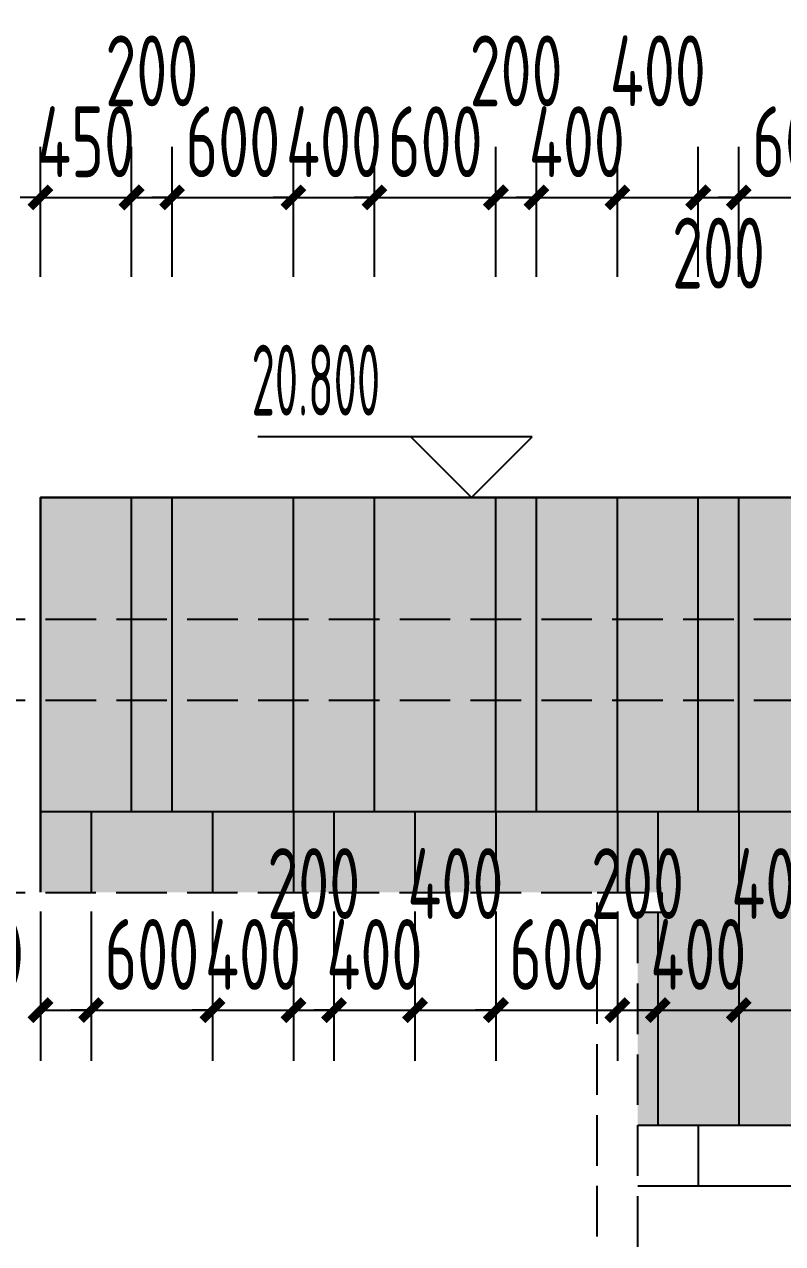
# Model space of a CAD drawing. Extents: x -863035 to 270371, y -8918 to 240488.
# Drawn here: x -39323 to -35577, y 148787 to 154809 of the extents above; entities that cross this region are included whole.
import ezdxf
from ezdxf.xclip import XClip

# ---------------------------------------------------------------- set-up
doc = ezdxf.new("R2010")
doc.units = 0
doc.header["$LTSCALE"] = 1000
doc.header["$MEASUREMENT"] = 0
doc.header["$XCLIPFRAME"] = 0
doc.linetypes.add('109-34 轴网$0$L1$0$$AUDIT_BAD_LTYPE1', pattern=[0])
doc.linetypes.add('DASH', pattern=[0.35, 0.25, -0.1])
for name, color, linetype in [('01-标注_尺寸', 124, 'Continuous'), ('01-标注_标高', 200, 'Continuous'), ('02-TEXT_标注', 130, 'Continuous'), ('05-填充_156', 156, 'Continuous'), ('A-C_窗', 140, 'Continuous'), ('E-墙面分格', 146, 'Continuous'), ('E-立面轮廓', 241, 'Continuous')]:
    doc.layers.add(name, color=color, linetype=linetype)
doc.layers.add('04-不打印_辅助线', color=165, linetype='Continuous', plot=False)
doc.styles.add('_TCH_DIM', font='ROS1', dxfattribs={"width": 0.75, "bigfont": 'JD'})
doc.styles.add('_TCH_DIM_T3', font='ROS1', dxfattribs={"width": 0.75, "bigfont": 'JD'})
doc.dimstyles.new('_TCH_ARCH&&100', dxfattribs={"dimtxt": 350, "dimasz": 100, "dimexe": 250, "dimexo": 300, "dimgap": 100, "dimtad": 1, "dimdec": 0, "dimzin": 0, "dimdsep": 46, "dimtxsty": '_TCH_DIM_T3', "dimblk": 'ARCHTICK', "dimcen": 0.09, "dimclrt": 7, "dimazin": 2, "dimtfac": 1, "dimtdec": 0, "dimtix": 1, "dimtmove": 2, "dimatfit": 3, "dimfxl": 0, "dimtolj": 1, "dimtzin": 0, "dimarcsym": 0})

# ---------------------------------------------------------------- blocks, each defined once
blk = doc.blocks.new('*U104')
at = {"layer": 'E-墙面分格'}
blk.add_line((0, 150), (0, -150), dxfattribs=at)
blk = doc.blocks.new('*U105')
at = {"layer": 'E-墙面分格', "color": 0, "linetype": 'ByBlock', "lineweight": -2, "transparency": 16777216}
for p in [(0, 0), (650, 0), (1300, 0), (1950, 0), (2600, 0)]:
    blk.add_blockref('*U104', p, dxfattribs=at)
blk = doc.blocks.new('RWFSFHFDG')
at = {"linetype": '109-34 轴网$0$L1$0$$AUDIT_BAD_LTYPE1'}
blk.add_wipeout([(88287, 261536.7), (88287, 260736.7), (90287, 260736.7), (90287, 261536.7)], dxfattribs=at)
at = {"layer": 'A-C_窗'}
blk.add_lwpolyline([(88287, 261536.7), (90287, 261536.7), (90287, 260736.7), (88287, 260736.7)], close=True, dxfattribs=at)
blk = doc.blocks.new('jtrartewq')
blk.add_wipeout([(5720, 2050), (-120, 2050), (-120, 1950), (0, 1950), (0, 0), (5600, 0), (5600, 1950), (5720, 1950)]).dxf.layer = 'A-C_窗'
at = {"layer": '04-不打印_辅助线'}
blk.add_line((0, 0), (5600, 0), dxfattribs=at)
at = {"layer": 'A-C_窗', "linetype": 'DASH'}
blk.add_line((200, 2050), (5400, 2050), dxfattribs=at)
for points in [[(200, 0), (200, 2050), (-120, 2050), (-120, 1950), (0, 1950), (0, 0)], [(5400, 0), (5400, 2050), (5720, 2050), (5720, 1950), (5600, 1950), (5600, 0)]]:
    blk.add_lwpolyline(points, dxfattribs=at)
blk = doc.blocks.new('_ArchTick')
at = {"color": 0, "linetype": 'ByBlock', "const_width": 0.4}
blk.add_lwpolyline([(-0.5, -0.5), (0.5, 0.5)], dxfattribs=at)
blk = doc.blocks.new('*D1349')
at = {"layer": '01-标注_尺寸', "color": 0, "linetype": '109-34 轴网$0$L1$0$$AUDIT_BAD_LTYPE1', "lineweight": -2, "transparency": 16777216}
for p, q in [((-39243.5, 153561.3), (-39243.5, 154204.3)), ((-38793.5, 153561.3), (-38793.5, 154204.3)), ((-39243.5, 153954.3), (-39343.5, 153954.3)), ((-39243.5, 153954.3), (-38793.5, 153954.3)), ((-38793.5, 153954.3), (-38693.5, 153954.3))]:
    blk.add_line(p, q, dxfattribs=at)
at = {"layer": 'Defpoints', "color": 0, "linetype": '109-34 轴网$0$L1$0$$AUDIT_BAD_LTYPE1', "transparency": 16777216}
for p in [(-38793.5, 153954.3), (-39243.5, 153261.3), (-38793.5, 153261.3)]:
    blk.add_point(p, dxfattribs=at)
at = {"layer": '01-标注_尺寸', "color": 0, "linetype": '109-34 轴网$0$L1$0$$AUDIT_BAD_LTYPE1', "lineweight": -2, "transparency": 16777216, "xscale": 100, "yscale": 100, "zscale": 100}
blk.add_blockref('_ArchTick', (-39243.5, 153954.3), dxfattribs=at)
at = {"layer": '01-标注_尺寸', "color": 0, "linetype": '109-34 轴网$0$L1$0$$AUDIT_BAD_LTYPE1', "lineweight": -2, "transparency": 16777216, "xscale": 100, "yscale": 100, "zscale": 100, "rotation": 180}
blk.add_blockref('_ArchTick', (-38793.5, 153954.3), dxfattribs=at)
at = {"layer": '01-标注_尺寸', "color": 7, "linetype": '109-34 轴网$0$L1$0$$AUDIT_BAD_LTYPE1', "transparency": 16777216, "insert": (-39018.5, 154229.3), "char_height": 350, "attachment_point": 5, "style": '_TCH_DIM_T3'}
blk.add_mtext('\\A1;450', dxfattribs=at)
blk = doc.blocks.new('*D1350')
at = {"layer": '01-标注_尺寸', "color": 0, "linetype": '109-34 轴网$0$L1$0$$AUDIT_BAD_LTYPE1', "lineweight": -2, "transparency": 16777216}
for p, q in [((-38793.5, 153561.3), (-38793.5, 154204.3)), ((-38593.5, 153561.3), (-38593.5, 154204.3)), ((-38793.5, 153954.3), (-38593.5, 153954.3))]:
    blk.add_line(p, q, dxfattribs=at)
at = {"layer": 'Defpoints', "color": 0, "linetype": '109-34 轴网$0$L1$0$$AUDIT_BAD_LTYPE1', "transparency": 16777216}
for p in [(-38593.5, 153954.3), (-38793.5, 153261.3), (-38593.5, 153261.3)]:
    blk.add_point(p, dxfattribs=at)
at = {"layer": '01-标注_尺寸', "color": 0, "linetype": '109-34 轴网$0$L1$0$$AUDIT_BAD_LTYPE1', "lineweight": -2, "transparency": 16777216, "xscale": 100, "yscale": 100, "zscale": 100, "rotation": 180}
blk.add_blockref('_ArchTick', (-38793.5, 153954.3), dxfattribs=at)
at = {"layer": '01-标注_尺寸', "color": 0, "linetype": '109-34 轴网$0$L1$0$$AUDIT_BAD_LTYPE1', "lineweight": -2, "transparency": 16777216, "xscale": 100, "yscale": 100, "zscale": 100}
blk.add_blockref('_ArchTick', (-38593.5, 153954.3), dxfattribs=at)
at = {"layer": '01-标注_尺寸', "color": 7, "linetype": '109-34 轴网$0$L1$0$$AUDIT_BAD_LTYPE1', "transparency": 16777216, "insert": (-38693.5, 154579.3), "char_height": 350, "attachment_point": 5, "style": '_TCH_DIM_T3'}
blk.add_mtext('\\A1;200', dxfattribs=at)
blk = doc.blocks.new('*D1351')
at = {"layer": '01-标注_尺寸', "color": 0, "linetype": '109-34 轴网$0$L1$0$$AUDIT_BAD_LTYPE1', "lineweight": -2, "transparency": 16777216}
for p, q in [((-38593.5, 153561.3), (-38593.5, 154204.3)), ((-37993.5, 153561.3), (-37993.5, 154204.3)), ((-38593.5, 153954.3), (-38693.5, 153954.3)), ((-38593.5, 153954.3), (-37993.5, 153954.3)), ((-37993.5, 153954.3), (-37893.5, 153954.3))]:
    blk.add_line(p, q, dxfattribs=at)
at = {"layer": 'Defpoints', "color": 0, "linetype": '109-34 轴网$0$L1$0$$AUDIT_BAD_LTYPE1', "transparency": 16777216}
for p in [(-37993.5, 153954.3), (-38593.5, 153261.3), (-37993.5, 153261.3)]:
    blk.add_point(p, dxfattribs=at)
at = {"layer": '01-标注_尺寸', "color": 0, "linetype": '109-34 轴网$0$L1$0$$AUDIT_BAD_LTYPE1', "lineweight": -2, "transparency": 16777216, "xscale": 100, "yscale": 100, "zscale": 100}
blk.add_blockref('_ArchTick', (-38593.5, 153954.3), dxfattribs=at)
at = {"layer": '01-标注_尺寸', "color": 0, "linetype": '109-34 轴网$0$L1$0$$AUDIT_BAD_LTYPE1', "lineweight": -2, "transparency": 16777216, "xscale": 100, "yscale": 100, "zscale": 100, "rotation": 180}
blk.add_blockref('_ArchTick', (-37993.5, 153954.3), dxfattribs=at)
at = {"layer": '01-标注_尺寸', "color": 7, "linetype": '109-34 轴网$0$L1$0$$AUDIT_BAD_LTYPE1', "transparency": 16777216, "insert": (-38293.5, 154229.3), "char_height": 350, "attachment_point": 5, "style": '_TCH_DIM_T3'}
blk.add_mtext('\\A1;600', dxfattribs=at)
blk = doc.blocks.new('*D1352')
at = {"layer": '01-标注_尺寸', "color": 0, "linetype": '109-34 轴网$0$L1$0$$AUDIT_BAD_LTYPE1', "lineweight": -2, "transparency": 16777216}
for p, q in [((-37993.5, 153561.3), (-37993.5, 154204.3)), ((-37593.5, 153561.3), (-37593.5, 154204.3)), ((-37993.5, 153954.3), (-38093.5, 153954.3)), ((-37993.5, 153954.3), (-37593.5, 153954.3)), ((-37593.5, 153954.3), (-37493.5, 153954.3))]:
    blk.add_line(p, q, dxfattribs=at)
at = {"layer": 'Defpoints', "color": 0, "linetype": '109-34 轴网$0$L1$0$$AUDIT_BAD_LTYPE1', "transparency": 16777216}
for p in [(-37593.5, 153954.3), (-37993.5, 153261.3), (-37593.5, 153261.3)]:
    blk.add_point(p, dxfattribs=at)
at = {"layer": '01-标注_尺寸', "color": 0, "linetype": '109-34 轴网$0$L1$0$$AUDIT_BAD_LTYPE1', "lineweight": -2, "transparency": 16777216, "xscale": 100, "yscale": 100, "zscale": 100}
blk.add_blockref('_ArchTick', (-37993.5, 153954.3), dxfattribs=at)
at = {"layer": '01-标注_尺寸', "color": 0, "linetype": '109-34 轴网$0$L1$0$$AUDIT_BAD_LTYPE1', "lineweight": -2, "transparency": 16777216, "xscale": 100, "yscale": 100, "zscale": 100, "rotation": 180}
blk.add_blockref('_ArchTick', (-37593.5, 153954.3), dxfattribs=at)
at = {"layer": '01-标注_尺寸', "color": 7, "linetype": '109-34 轴网$0$L1$0$$AUDIT_BAD_LTYPE1', "transparency": 16777216, "insert": (-37793.5, 154229.3), "char_height": 350, "attachment_point": 5, "style": '_TCH_DIM_T3'}
blk.add_mtext('\\A1;400', dxfattribs=at)
blk = doc.blocks.new('*D1353')
at = {"layer": '01-标注_尺寸', "color": 0, "linetype": '109-34 轴网$0$L1$0$$AUDIT_BAD_LTYPE1', "lineweight": -2, "transparency": 16777216}
for p, q in [((-37593.5, 153561.3), (-37593.5, 154204.3)), ((-36993.5, 153561.3), (-36993.5, 154204.3)), ((-37593.5, 153954.3), (-37693.5, 153954.3)), ((-37593.5, 153954.3), (-36993.5, 153954.3)), ((-36993.5, 153954.3), (-36893.5, 153954.3))]:
    blk.add_line(p, q, dxfattribs=at)
at = {"layer": 'Defpoints', "color": 0, "linetype": '109-34 轴网$0$L1$0$$AUDIT_BAD_LTYPE1', "transparency": 16777216}
for p in [(-36993.5, 153954.3), (-37593.5, 153261.3), (-36993.5, 153261.3)]:
    blk.add_point(p, dxfattribs=at)
at = {"layer": '01-标注_尺寸', "color": 0, "linetype": '109-34 轴网$0$L1$0$$AUDIT_BAD_LTYPE1', "lineweight": -2, "transparency": 16777216, "xscale": 100, "yscale": 100, "zscale": 100}
blk.add_blockref('_ArchTick', (-37593.5, 153954.3), dxfattribs=at)
at = {"layer": '01-标注_尺寸', "color": 0, "linetype": '109-34 轴网$0$L1$0$$AUDIT_BAD_LTYPE1', "lineweight": -2, "transparency": 16777216, "xscale": 100, "yscale": 100, "zscale": 100, "rotation": 180}
blk.add_blockref('_ArchTick', (-36993.5, 153954.3), dxfattribs=at)
at = {"layer": '01-标注_尺寸', "color": 7, "linetype": '109-34 轴网$0$L1$0$$AUDIT_BAD_LTYPE1', "transparency": 16777216, "insert": (-37293.5, 154229.3), "char_height": 350, "attachment_point": 5, "style": '_TCH_DIM_T3'}
blk.add_mtext('\\A1;600', dxfattribs=at)
blk = doc.blocks.new('*D1354')
at = {"layer": '01-标注_尺寸', "color": 0, "linetype": '109-34 轴网$0$L1$0$$AUDIT_BAD_LTYPE1', "lineweight": -2, "transparency": 16777216}
for p, q in [((-36993.5, 153561.3), (-36993.5, 154204.3)), ((-36793.5, 153561.3), (-36793.5, 154204.3)), ((-36993.5, 153954.3), (-36793.5, 153954.3))]:
    blk.add_line(p, q, dxfattribs=at)
at = {"layer": 'Defpoints', "color": 0, "linetype": '109-34 轴网$0$L1$0$$AUDIT_BAD_LTYPE1', "transparency": 16777216}
for p in [(-36793.5, 153954.3), (-36993.5, 153261.3), (-36793.5, 153261.3)]:
    blk.add_point(p, dxfattribs=at)
at = {"layer": '01-标注_尺寸', "color": 0, "linetype": '109-34 轴网$0$L1$0$$AUDIT_BAD_LTYPE1', "lineweight": -2, "transparency": 16777216, "xscale": 100, "yscale": 100, "zscale": 100, "rotation": 180}
blk.add_blockref('_ArchTick', (-36993.5, 153954.3), dxfattribs=at)
at = {"layer": '01-标注_尺寸', "color": 0, "linetype": '109-34 轴网$0$L1$0$$AUDIT_BAD_LTYPE1', "lineweight": -2, "transparency": 16777216, "xscale": 100, "yscale": 100, "zscale": 100}
blk.add_blockref('_ArchTick', (-36793.5, 153954.3), dxfattribs=at)
at = {"layer": '01-标注_尺寸', "color": 7, "linetype": '109-34 轴网$0$L1$0$$AUDIT_BAD_LTYPE1', "transparency": 16777216, "insert": (-36893.5, 154579.3), "char_height": 350, "attachment_point": 5, "style": '_TCH_DIM_T3'}
blk.add_mtext('\\A1;200', dxfattribs=at)
blk = doc.blocks.new('*D1355')
at = {"layer": '01-标注_尺寸', "color": 0, "linetype": '109-34 轴网$0$L1$0$$AUDIT_BAD_LTYPE1', "lineweight": -2, "transparency": 16777216}
for p, q in [((-36793.5, 153561.3), (-36793.5, 154204.3)), ((-36393.5, 153561.3), (-36393.5, 154204.3)), ((-36793.5, 153954.3), (-36893.5, 153954.3)), ((-36793.5, 153954.3), (-36393.5, 153954.3)), ((-36393.5, 153954.3), (-36293.5, 153954.3))]:
    blk.add_line(p, q, dxfattribs=at)
at = {"layer": 'Defpoints', "color": 0, "linetype": '109-34 轴网$0$L1$0$$AUDIT_BAD_LTYPE1', "transparency": 16777216}
for p in [(-36393.5, 153954.3), (-36793.5, 153261.3), (-36393.5, 153261.3)]:
    blk.add_point(p, dxfattribs=at)
at = {"layer": '01-标注_尺寸', "color": 0, "linetype": '109-34 轴网$0$L1$0$$AUDIT_BAD_LTYPE1', "lineweight": -2, "transparency": 16777216, "xscale": 100, "yscale": 100, "zscale": 100}
blk.add_blockref('_ArchTick', (-36793.5, 153954.3), dxfattribs=at)
at = {"layer": '01-标注_尺寸', "color": 0, "linetype": '109-34 轴网$0$L1$0$$AUDIT_BAD_LTYPE1', "lineweight": -2, "transparency": 16777216, "xscale": 100, "yscale": 100, "zscale": 100, "rotation": 180}
blk.add_blockref('_ArchTick', (-36393.5, 153954.3), dxfattribs=at)
at = {"layer": '01-标注_尺寸', "color": 7, "linetype": '109-34 轴网$0$L1$0$$AUDIT_BAD_LTYPE1', "transparency": 16777216, "insert": (-36593.5, 154229.3), "char_height": 350, "attachment_point": 5, "style": '_TCH_DIM_T3'}
blk.add_mtext('\\A1;400', dxfattribs=at)
blk = doc.blocks.new('*D1356')
at = {"layer": '01-标注_尺寸', "color": 0, "linetype": '109-34 轴网$0$L1$0$$AUDIT_BAD_LTYPE1', "lineweight": -2, "transparency": 16777216}
for p, q in [((-36393.5, 153561.3), (-36393.5, 154204.3)), ((-35993.5, 153561.3), (-35993.5, 154204.3)), ((-36393.5, 153954.3), (-35993.5, 153954.3))]:
    blk.add_line(p, q, dxfattribs=at)
at = {"layer": 'Defpoints', "color": 0, "linetype": '109-34 轴网$0$L1$0$$AUDIT_BAD_LTYPE1', "transparency": 16777216}
for p in [(-35993.5, 153954.3), (-36393.5, 153261.3), (-35993.5, 153261.3)]:
    blk.add_point(p, dxfattribs=at)
at = {"layer": '01-标注_尺寸', "color": 0, "linetype": '109-34 轴网$0$L1$0$$AUDIT_BAD_LTYPE1', "lineweight": -2, "transparency": 16777216, "xscale": 100, "yscale": 100, "zscale": 100, "rotation": 180}
blk.add_blockref('_ArchTick', (-36393.5, 153954.3), dxfattribs=at)
at = {"layer": '01-标注_尺寸', "color": 0, "linetype": '109-34 轴网$0$L1$0$$AUDIT_BAD_LTYPE1', "lineweight": -2, "transparency": 16777216, "xscale": 100, "yscale": 100, "zscale": 100}
blk.add_blockref('_ArchTick', (-35993.5, 153954.3), dxfattribs=at)
at = {"layer": '01-标注_尺寸', "color": 7, "linetype": '109-34 轴网$0$L1$0$$AUDIT_BAD_LTYPE1', "transparency": 16777216, "insert": (-36193.5, 154579.3), "char_height": 350, "attachment_point": 5, "style": '_TCH_DIM_T3'}
blk.add_mtext('\\A1;400', dxfattribs=at)
blk = doc.blocks.new('*D1357')
at = {"layer": '01-标注_尺寸', "color": 0, "linetype": '109-34 轴网$0$L1$0$$AUDIT_BAD_LTYPE1', "lineweight": -2, "transparency": 16777216}
for p, q in [((-35993.5, 153561.3), (-35993.5, 154204.3)), ((-35793.5, 153561.3), (-35793.5, 154204.3)), ((-35993.5, 153954.3), (-35793.5, 153954.3))]:
    blk.add_line(p, q, dxfattribs=at)
at = {"layer": 'Defpoints', "color": 0, "linetype": '109-34 轴网$0$L1$0$$AUDIT_BAD_LTYPE1', "transparency": 16777216}
for p in [(-35793.5, 153954.3), (-35993.5, 153261.3), (-35793.5, 153261.3)]:
    blk.add_point(p, dxfattribs=at)
at = {"layer": '01-标注_尺寸', "color": 0, "linetype": '109-34 轴网$0$L1$0$$AUDIT_BAD_LTYPE1', "lineweight": -2, "transparency": 16777216, "xscale": 100, "yscale": 100, "zscale": 100, "rotation": 180}
blk.add_blockref('_ArchTick', (-35993.5, 153954.3), dxfattribs=at)
at = {"layer": '01-标注_尺寸', "color": 0, "linetype": '109-34 轴网$0$L1$0$$AUDIT_BAD_LTYPE1', "lineweight": -2, "transparency": 16777216, "xscale": 100, "yscale": 100, "zscale": 100}
blk.add_blockref('_ArchTick', (-35793.5, 153954.3), dxfattribs=at)
at = {"layer": '01-标注_尺寸', "color": 7, "linetype": '109-34 轴网$0$L1$0$$AUDIT_BAD_LTYPE1', "transparency": 16777216, "insert": (-35893.5, 153679.3), "char_height": 350, "attachment_point": 5, "style": '_TCH_DIM_T3'}
blk.add_mtext('\\A1;200', dxfattribs=at)
blk = doc.blocks.new('*D1358')
at = {"layer": '01-标注_尺寸', "color": 0, "linetype": '109-34 轴网$0$L1$0$$AUDIT_BAD_LTYPE1', "lineweight": -2, "transparency": 16777216}
for p, q in [((-35793.5, 153561.3), (-35793.5, 154204.3)), ((-35193.5, 153561.3), (-35193.5, 154204.3)), ((-35793.5, 153954.3), (-35893.5, 153954.3)), ((-35793.5, 153954.3), (-35193.5, 153954.3)), ((-35193.5, 153954.3), (-35093.5, 153954.3))]:
    blk.add_line(p, q, dxfattribs=at)
at = {"layer": 'Defpoints', "color": 0, "linetype": '109-34 轴网$0$L1$0$$AUDIT_BAD_LTYPE1', "transparency": 16777216}
for p in [(-35193.5, 153954.3), (-35793.5, 153261.3), (-35193.5, 153261.3)]:
    blk.add_point(p, dxfattribs=at)
at = {"layer": '01-标注_尺寸', "color": 0, "linetype": '109-34 轴网$0$L1$0$$AUDIT_BAD_LTYPE1', "lineweight": -2, "transparency": 16777216, "xscale": 100, "yscale": 100, "zscale": 100}
blk.add_blockref('_ArchTick', (-35793.5, 153954.3), dxfattribs=at)
at = {"layer": '01-标注_尺寸', "color": 0, "linetype": '109-34 轴网$0$L1$0$$AUDIT_BAD_LTYPE1', "lineweight": -2, "transparency": 16777216, "xscale": 100, "yscale": 100, "zscale": 100, "rotation": 180}
blk.add_blockref('_ArchTick', (-35193.5, 153954.3), dxfattribs=at)
at = {"layer": '01-标注_尺寸', "color": 7, "linetype": '109-34 轴网$0$L1$0$$AUDIT_BAD_LTYPE1', "transparency": 16777216, "insert": (-35493.5, 154229.3), "char_height": 350, "attachment_point": 5, "style": '_TCH_DIM_T3'}
blk.add_mtext('\\A1;600', dxfattribs=at)
blk = doc.blocks.new('*D1702')
at = {"layer": '01-标注_尺寸', "color": 0, "linetype": '109-34 轴网$0$L1$0$$AUDIT_BAD_LTYPE1', "lineweight": -2, "transparency": 16777216}
for p, q in [((-39243.5, 150427.4), (-39243.5, 149690.3)), ((-38993.5, 150427.4), (-38993.5, 149690.3)), ((-39243.5, 149940.3), (-38993.5, 149940.3))]:
    blk.add_line(p, q, dxfattribs=at)
at = {"layer": 'Defpoints', "color": 0, "linetype": '109-34 轴网$0$L1$0$$AUDIT_BAD_LTYPE1', "transparency": 16777216}
for p in [(-39243.5, 150727.4), (-38993.5, 150727.4), (-38993.5, 149940.3)]:
    blk.add_point(p, dxfattribs=at)
at = {"layer": '01-标注_尺寸', "color": 0, "linetype": '109-34 轴网$0$L1$0$$AUDIT_BAD_LTYPE1', "lineweight": -2, "transparency": 16777216, "xscale": 100, "yscale": 100, "zscale": 100, "rotation": 180}
blk.add_blockref('_ArchTick', (-39243.5, 149940.3), dxfattribs=at)
at = {"layer": '01-标注_尺寸', "color": 0, "linetype": '109-34 轴网$0$L1$0$$AUDIT_BAD_LTYPE1', "lineweight": -2, "transparency": 16777216, "xscale": 100, "yscale": 100, "zscale": 100}
blk.add_blockref('_ArchTick', (-38993.5, 149940.3), dxfattribs=at)
at = {"layer": '01-标注_尺寸', "color": 7, "linetype": '109-34 轴网$0$L1$0$$AUDIT_BAD_LTYPE1', "transparency": 16777216, "insert": (-39559.5, 150215.3), "char_height": 350, "attachment_point": 5, "style": '_TCH_DIM_T3'}
blk.add_mtext('\\A1;250', dxfattribs=at)
blk = doc.blocks.new('*D1703')
at = {"layer": '01-标注_尺寸', "color": 0, "linetype": '109-34 轴网$0$L1$0$$AUDIT_BAD_LTYPE1', "lineweight": -2, "transparency": 16777216}
for p, q in [((-38993.5, 150427.4), (-38993.5, 149690.3)), ((-38393.5, 150427.4), (-38393.5, 149690.3)), ((-38993.5, 149940.3), (-39093.5, 149940.3)), ((-38993.5, 149940.3), (-38393.5, 149940.3)), ((-38393.5, 149940.3), (-38293.5, 149940.3))]:
    blk.add_line(p, q, dxfattribs=at)
at = {"layer": 'Defpoints', "color": 0, "linetype": '109-34 轴网$0$L1$0$$AUDIT_BAD_LTYPE1', "transparency": 16777216}
for p in [(-38993.5, 150727.4), (-38393.5, 150727.4), (-38393.5, 149940.3)]:
    blk.add_point(p, dxfattribs=at)
at = {"layer": '01-标注_尺寸', "color": 0, "linetype": '109-34 轴网$0$L1$0$$AUDIT_BAD_LTYPE1', "lineweight": -2, "transparency": 16777216, "xscale": 100, "yscale": 100, "zscale": 100}
blk.add_blockref('_ArchTick', (-38993.5, 149940.3), dxfattribs=at)
at = {"layer": '01-标注_尺寸', "color": 0, "linetype": '109-34 轴网$0$L1$0$$AUDIT_BAD_LTYPE1', "lineweight": -2, "transparency": 16777216, "xscale": 100, "yscale": 100, "zscale": 100, "rotation": 180}
blk.add_blockref('_ArchTick', (-38393.5, 149940.3), dxfattribs=at)
at = {"layer": '01-标注_尺寸', "color": 7, "linetype": '109-34 轴网$0$L1$0$$AUDIT_BAD_LTYPE1', "transparency": 16777216, "insert": (-38693.5, 150215.3), "char_height": 350, "attachment_point": 5, "style": '_TCH_DIM_T3'}
blk.add_mtext('\\A1;600', dxfattribs=at)
blk = doc.blocks.new('*D1704')
at = {"layer": '01-标注_尺寸', "color": 0, "linetype": '109-34 轴网$0$L1$0$$AUDIT_BAD_LTYPE1', "lineweight": -2, "transparency": 16777216}
for p, q in [((-38393.5, 150427.4), (-38393.5, 149690.3)), ((-37993.5, 150427.4), (-37993.5, 149690.3)), ((-38393.5, 149940.3), (-38493.5, 149940.3)), ((-38393.5, 149940.3), (-37993.5, 149940.3)), ((-37993.5, 149940.3), (-37893.5, 149940.3))]:
    blk.add_line(p, q, dxfattribs=at)
at = {"layer": 'Defpoints', "color": 0, "linetype": '109-34 轴网$0$L1$0$$AUDIT_BAD_LTYPE1', "transparency": 16777216}
for p in [(-38393.5, 150727.4), (-37993.5, 150727.4), (-37993.5, 149940.3)]:
    blk.add_point(p, dxfattribs=at)
at = {"layer": '01-标注_尺寸', "color": 0, "linetype": '109-34 轴网$0$L1$0$$AUDIT_BAD_LTYPE1', "lineweight": -2, "transparency": 16777216, "xscale": 100, "yscale": 100, "zscale": 100}
blk.add_blockref('_ArchTick', (-38393.5, 149940.3), dxfattribs=at)
at = {"layer": '01-标注_尺寸', "color": 0, "linetype": '109-34 轴网$0$L1$0$$AUDIT_BAD_LTYPE1', "lineweight": -2, "transparency": 16777216, "xscale": 100, "yscale": 100, "zscale": 100, "rotation": 180}
blk.add_blockref('_ArchTick', (-37993.5, 149940.3), dxfattribs=at)
at = {"layer": '01-标注_尺寸', "color": 7, "linetype": '109-34 轴网$0$L1$0$$AUDIT_BAD_LTYPE1', "transparency": 16777216, "insert": (-38193.5, 150215.3), "char_height": 350, "attachment_point": 5, "style": '_TCH_DIM_T3'}
blk.add_mtext('\\A1;400', dxfattribs=at)
blk = doc.blocks.new('*D1705')
at = {"layer": '01-标注_尺寸', "color": 0, "linetype": '109-34 轴网$0$L1$0$$AUDIT_BAD_LTYPE1', "lineweight": -2, "transparency": 16777216}
for p, q in [((-37993.5, 150427.4), (-37993.5, 149690.3)), ((-37793.5, 150427.4), (-37793.5, 149690.3)), ((-37993.5, 149940.3), (-37793.5, 149940.3))]:
    blk.add_line(p, q, dxfattribs=at)
at = {"layer": 'Defpoints', "color": 0, "linetype": '109-34 轴网$0$L1$0$$AUDIT_BAD_LTYPE1', "transparency": 16777216}
for p in [(-37993.5, 150727.4), (-37793.5, 150727.4), (-37793.5, 149940.3)]:
    blk.add_point(p, dxfattribs=at)
at = {"layer": '01-标注_尺寸', "color": 0, "linetype": '109-34 轴网$0$L1$0$$AUDIT_BAD_LTYPE1', "lineweight": -2, "transparency": 16777216, "xscale": 100, "yscale": 100, "zscale": 100, "rotation": 180}
blk.add_blockref('_ArchTick', (-37993.5, 149940.3), dxfattribs=at)
at = {"layer": '01-标注_尺寸', "color": 0, "linetype": '109-34 轴网$0$L1$0$$AUDIT_BAD_LTYPE1', "lineweight": -2, "transparency": 16777216, "xscale": 100, "yscale": 100, "zscale": 100}
blk.add_blockref('_ArchTick', (-37793.5, 149940.3), dxfattribs=at)
at = {"layer": '01-标注_尺寸', "color": 7, "linetype": '109-34 轴网$0$L1$0$$AUDIT_BAD_LTYPE1', "transparency": 16777216, "insert": (-37893.5, 150565.3), "char_height": 350, "attachment_point": 5, "style": '_TCH_DIM_T3'}
blk.add_mtext('\\A1;200', dxfattribs=at)
blk = doc.blocks.new('*D1706')
at = {"layer": '01-标注_尺寸', "color": 0, "linetype": '109-34 轴网$0$L1$0$$AUDIT_BAD_LTYPE1', "lineweight": -2, "transparency": 16777216}
for p, q in [((-37793.5, 150427.4), (-37793.5, 149690.3)), ((-37393.5, 150427.4), (-37393.5, 149690.3)), ((-37793.5, 149940.3), (-37893.5, 149940.3)), ((-37793.5, 149940.3), (-37393.5, 149940.3)), ((-37393.5, 149940.3), (-37293.5, 149940.3))]:
    blk.add_line(p, q, dxfattribs=at)
at = {"layer": 'Defpoints', "color": 0, "linetype": '109-34 轴网$0$L1$0$$AUDIT_BAD_LTYPE1', "transparency": 16777216}
for p in [(-37793.5, 150727.4), (-37393.5, 150727.4), (-37393.5, 149940.3)]:
    blk.add_point(p, dxfattribs=at)
at = {"layer": '01-标注_尺寸', "color": 0, "linetype": '109-34 轴网$0$L1$0$$AUDIT_BAD_LTYPE1', "lineweight": -2, "transparency": 16777216, "xscale": 100, "yscale": 100, "zscale": 100}
blk.add_blockref('_ArchTick', (-37793.5, 149940.3), dxfattribs=at)
at = {"layer": '01-标注_尺寸', "color": 0, "linetype": '109-34 轴网$0$L1$0$$AUDIT_BAD_LTYPE1', "lineweight": -2, "transparency": 16777216, "xscale": 100, "yscale": 100, "zscale": 100, "rotation": 180}
blk.add_blockref('_ArchTick', (-37393.5, 149940.3), dxfattribs=at)
at = {"layer": '01-标注_尺寸', "color": 7, "linetype": '109-34 轴网$0$L1$0$$AUDIT_BAD_LTYPE1', "transparency": 16777216, "insert": (-37593.5, 150215.3), "char_height": 350, "attachment_point": 5, "style": '_TCH_DIM_T3'}
blk.add_mtext('\\A1;400', dxfattribs=at)
blk = doc.blocks.new('*D1707')
at = {"layer": '01-标注_尺寸', "color": 0, "linetype": '109-34 轴网$0$L1$0$$AUDIT_BAD_LTYPE1', "lineweight": -2, "transparency": 16777216}
for p, q in [((-37393.5, 150427.4), (-37393.5, 149690.3)), ((-36993.5, 150427.4), (-36993.5, 149690.3)), ((-37393.5, 149940.3), (-36993.5, 149940.3))]:
    blk.add_line(p, q, dxfattribs=at)
at = {"layer": 'Defpoints', "color": 0, "linetype": '109-34 轴网$0$L1$0$$AUDIT_BAD_LTYPE1', "transparency": 16777216}
for p in [(-37393.5, 150727.4), (-36993.5, 150727.4), (-36993.5, 149940.3)]:
    blk.add_point(p, dxfattribs=at)
at = {"layer": '01-标注_尺寸', "color": 0, "linetype": '109-34 轴网$0$L1$0$$AUDIT_BAD_LTYPE1', "lineweight": -2, "transparency": 16777216, "xscale": 100, "yscale": 100, "zscale": 100, "rotation": 180}
blk.add_blockref('_ArchTick', (-37393.5, 149940.3), dxfattribs=at)
at = {"layer": '01-标注_尺寸', "color": 0, "linetype": '109-34 轴网$0$L1$0$$AUDIT_BAD_LTYPE1', "lineweight": -2, "transparency": 16777216, "xscale": 100, "yscale": 100, "zscale": 100}
blk.add_blockref('_ArchTick', (-36993.5, 149940.3), dxfattribs=at)
at = {"layer": '01-标注_尺寸', "color": 7, "linetype": '109-34 轴网$0$L1$0$$AUDIT_BAD_LTYPE1', "transparency": 16777216, "insert": (-37193.5, 150565.3), "char_height": 350, "attachment_point": 5, "style": '_TCH_DIM_T3'}
blk.add_mtext('\\A1;400', dxfattribs=at)
blk = doc.blocks.new('*D1708')
at = {"layer": '01-标注_尺寸', "color": 0, "linetype": '109-34 轴网$0$L1$0$$AUDIT_BAD_LTYPE1', "lineweight": -2, "transparency": 16777216}
for p, q in [((-36993.5, 150427.4), (-36993.5, 149690.3)), ((-36393.5, 150427.4), (-36393.5, 149690.3)), ((-36993.5, 149940.3), (-37093.5, 149940.3)), ((-36993.5, 149940.3), (-36393.5, 149940.3)), ((-36393.5, 149940.3), (-36293.5, 149940.3))]:
    blk.add_line(p, q, dxfattribs=at)
at = {"layer": 'Defpoints', "color": 0, "linetype": '109-34 轴网$0$L1$0$$AUDIT_BAD_LTYPE1', "transparency": 16777216}
for p in [(-36993.5, 150727.4), (-36393.5, 150727.4), (-36393.5, 149940.3)]:
    blk.add_point(p, dxfattribs=at)
at = {"layer": '01-标注_尺寸', "color": 0, "linetype": '109-34 轴网$0$L1$0$$AUDIT_BAD_LTYPE1', "lineweight": -2, "transparency": 16777216, "xscale": 100, "yscale": 100, "zscale": 100}
blk.add_blockref('_ArchTick', (-36993.5, 149940.3), dxfattribs=at)
at = {"layer": '01-标注_尺寸', "color": 0, "linetype": '109-34 轴网$0$L1$0$$AUDIT_BAD_LTYPE1', "lineweight": -2, "transparency": 16777216, "xscale": 100, "yscale": 100, "zscale": 100, "rotation": 180}
blk.add_blockref('_ArchTick', (-36393.5, 149940.3), dxfattribs=at)
at = {"layer": '01-标注_尺寸', "color": 7, "linetype": '109-34 轴网$0$L1$0$$AUDIT_BAD_LTYPE1', "transparency": 16777216, "insert": (-36693.5, 150215.3), "char_height": 350, "attachment_point": 5, "style": '_TCH_DIM_T3'}
blk.add_mtext('\\A1;600', dxfattribs=at)
blk = doc.blocks.new('*D1709')
at = {"layer": '01-标注_尺寸', "color": 0, "linetype": '109-34 轴网$0$L1$0$$AUDIT_BAD_LTYPE1', "lineweight": -2, "transparency": 16777216}
for p, q in [((-36393.5, 150427.4), (-36393.5, 149690.3)), ((-36193.5, 150427.4), (-36193.5, 149690.3)), ((-36393.5, 149940.3), (-36193.5, 149940.3))]:
    blk.add_line(p, q, dxfattribs=at)
at = {"layer": 'Defpoints', "color": 0, "linetype": '109-34 轴网$0$L1$0$$AUDIT_BAD_LTYPE1', "transparency": 16777216}
for p in [(-36393.5, 150727.4), (-36193.5, 150727.4), (-36193.5, 149940.3)]:
    blk.add_point(p, dxfattribs=at)
at = {"layer": '01-标注_尺寸', "color": 0, "linetype": '109-34 轴网$0$L1$0$$AUDIT_BAD_LTYPE1', "lineweight": -2, "transparency": 16777216, "xscale": 100, "yscale": 100, "zscale": 100, "rotation": 180}
blk.add_blockref('_ArchTick', (-36393.5, 149940.3), dxfattribs=at)
at = {"layer": '01-标注_尺寸', "color": 0, "linetype": '109-34 轴网$0$L1$0$$AUDIT_BAD_LTYPE1', "lineweight": -2, "transparency": 16777216, "xscale": 100, "yscale": 100, "zscale": 100}
blk.add_blockref('_ArchTick', (-36193.5, 149940.3), dxfattribs=at)
at = {"layer": '01-标注_尺寸', "color": 7, "linetype": '109-34 轴网$0$L1$0$$AUDIT_BAD_LTYPE1', "transparency": 16777216, "insert": (-36293.5, 150565.3), "char_height": 350, "attachment_point": 5, "style": '_TCH_DIM_T3'}
blk.add_mtext('\\A1;200', dxfattribs=at)
blk = doc.blocks.new('*D1710')
at = {"layer": '01-标注_尺寸', "color": 0, "linetype": '109-34 轴网$0$L1$0$$AUDIT_BAD_LTYPE1', "lineweight": -2, "transparency": 16777216}
for p, q in [((-36193.5, 150427.4), (-36193.5, 149690.3)), ((-35793.5, 150427.4), (-35793.5, 149690.3)), ((-36193.5, 149940.3), (-36293.5, 149940.3)), ((-36193.5, 149940.3), (-35793.5, 149940.3)), ((-35793.5, 149940.3), (-35693.5, 149940.3))]:
    blk.add_line(p, q, dxfattribs=at)
at = {"layer": 'Defpoints', "color": 0, "linetype": '109-34 轴网$0$L1$0$$AUDIT_BAD_LTYPE1', "transparency": 16777216}
for p in [(-36193.5, 150727.4), (-35793.5, 150727.4), (-35793.5, 149940.3)]:
    blk.add_point(p, dxfattribs=at)
at = {"layer": '01-标注_尺寸', "color": 0, "linetype": '109-34 轴网$0$L1$0$$AUDIT_BAD_LTYPE1', "lineweight": -2, "transparency": 16777216, "xscale": 100, "yscale": 100, "zscale": 100}
blk.add_blockref('_ArchTick', (-36193.5, 149940.3), dxfattribs=at)
at = {"layer": '01-标注_尺寸', "color": 0, "linetype": '109-34 轴网$0$L1$0$$AUDIT_BAD_LTYPE1', "lineweight": -2, "transparency": 16777216, "xscale": 100, "yscale": 100, "zscale": 100, "rotation": 180}
blk.add_blockref('_ArchTick', (-35793.5, 149940.3), dxfattribs=at)
at = {"layer": '01-标注_尺寸', "color": 7, "linetype": '109-34 轴网$0$L1$0$$AUDIT_BAD_LTYPE1', "transparency": 16777216, "insert": (-35993.5, 150215.3), "char_height": 350, "attachment_point": 5, "style": '_TCH_DIM_T3'}
blk.add_mtext('\\A1;400', dxfattribs=at)
blk = doc.blocks.new('*D1711')
at = {"layer": '01-标注_尺寸', "color": 0, "linetype": '109-34 轴网$0$L1$0$$AUDIT_BAD_LTYPE1', "lineweight": -2, "transparency": 16777216}
for p, q in [((-35793.5, 150427.4), (-35793.5, 149690.3)), ((-35393.5, 150427.4), (-35393.5, 149690.3)), ((-35793.5, 149940.3), (-35393.5, 149940.3))]:
    blk.add_line(p, q, dxfattribs=at)
at = {"layer": 'Defpoints', "color": 0, "linetype": '109-34 轴网$0$L1$0$$AUDIT_BAD_LTYPE1', "transparency": 16777216}
for p in [(-35793.5, 150727.4), (-35393.5, 150727.4), (-35393.5, 149940.3)]:
    blk.add_point(p, dxfattribs=at)
at = {"layer": '01-标注_尺寸', "color": 0, "linetype": '109-34 轴网$0$L1$0$$AUDIT_BAD_LTYPE1', "lineweight": -2, "transparency": 16777216, "xscale": 100, "yscale": 100, "zscale": 100, "rotation": 180}
blk.add_blockref('_ArchTick', (-35793.5, 149940.3), dxfattribs=at)
at = {"layer": '01-标注_尺寸', "color": 0, "linetype": '109-34 轴网$0$L1$0$$AUDIT_BAD_LTYPE1', "lineweight": -2, "transparency": 16777216, "xscale": 100, "yscale": 100, "zscale": 100}
blk.add_blockref('_ArchTick', (-35393.5, 149940.3), dxfattribs=at)
at = {"layer": '01-标注_尺寸', "color": 7, "linetype": '109-34 轴网$0$L1$0$$AUDIT_BAD_LTYPE1', "transparency": 16777216, "insert": (-35593.5, 150565.3), "char_height": 350, "attachment_point": 5, "style": '_TCH_DIM_T3'}
blk.add_mtext('\\A1;400', dxfattribs=at)

msp = doc.modelspace()

# ---------------------------------------------------------------- hatches: boundary and pattern name
at = {"layer": '05-填充_156'}
h = msp.add_hatch(dxfattribs=at)
h.set_pattern_fill('天然石材', color=256, scale=50)
h.set_pattern_definition([(45, (-130598.99, -111274.96), (-176.77677, 176.77677), []), (45, (-130512.05, -111364.72), (-176.77677, 176.77677), [98.68425, -56.391])])
h.paths.add_polyline_path([(-54657.6, 152471.9), (-54657.6, 149371.9), (-49357.6, 149371.9), (-49357.6, 152471.9)])
h.paths.add_polyline_path([(-49357.6, 152821.9), (-49357.6, 149371.9), (-44557.6, 149371.9), (-44557.6, 152821.9)])
h.paths.add_polyline_path([(-39243.5, 152471.9), (-39243.5, 149371.9), (-34243.5, 149371.9), (-34243.5, 152471.9)])
h.paths.add_polyline_path([(-34243.5, 152821.9), (-34243.5, 149371.9), (-30743.5, 149371.9), (-30743.5, 152821.9)])
h.paths.add_polyline_path([(-25695.7, 152821.9), (-25695.7, 149371.9), (-19995.7, 149371.9), (-19995.7, 152821.9)])
h.paths.add_polyline_path([(-19995.7, 149371.9), (-18495.7, 149371.9), (-18495.7, 152471.9), (-19995.7, 152471.9)])
h.paths.add_polyline_path([(-18495.7, 149371.9), (-15595.7, 149371.9), (-15595.7, 152471.9), (-18495.7, 152471.9)])

# ---------------------------------------------------------------- linework, layer by layer
at = {"layer": '01-标注_标高'}
for p, q in [((-36813.9, 152771.9), (-38170.4, 152771.9)), ((-37113.9, 152471.9), (-37413.9, 152771.9)), ((-37113.9, 152471.9), (-36813.9, 152771.9)), ((-36393.5, 152471.9), (-37413.9, 152471.9))]:
    msp.add_line(p, q, dxfattribs=at)
at = {"layer": '04-不打印_辅助线', "linetype": 'DASH'}
for p, q in [((-57068.7, 151871.9), (-1154.2, 151871.9)), ((-57068.7, 151471.9), (-1154.2, 151471.9))]:
    msp.add_line(p, q, dxfattribs=at)
at = {"layer": 'E-墙面分格'}
for p, q in [((-38793.5, 150921.9), (-38793.5, 152471.9)), ((-38593.5, 150921.9), (-38593.5, 152471.9)), ((-37993.5, 150921.9), (-37993.5, 152471.9)), ((-37593.5, 150921.9), (-37593.5, 152471.9)), ((-36993.5, 150921.9), (-36993.5, 152471.9)), ((-36793.5, 150921.9), (-36793.5, 152471.9)), ((-36393.5, 150921.9), (-36393.5, 152471.9)), ((-35993.5, 150921.9), (-35993.5, 152471.9)), ((-35793.5, 150921.9), (-35793.5, 152471.9)), ((-39243.5, 150921.9), (-30743.5, 150921.9)), ((-38993.5, 150921.9), (-38993.5, 149371.9)), ((-38393.5, 150921.9), (-38393.5, 149371.9)), ((-37993.5, 150921.9), (-37993.5, 149371.9)), ((-37793.5, 150921.9), (-37793.5, 149371.9)), ((-37393.5, 150921.9), (-37393.5, 149371.9)), ((-36993.5, 150921.9), (-36993.5, 149371.9)), ((-36393.5, 150921.9), (-36393.5, 149371.9)), ((-36193.5, 150921.9), (-36193.5, 149371.9)), ((-35793.5, 150921.9), (-35793.5, 149371.9)), ((-39243.5, 149371.9), (-30743.5, 149371.9))]:
    msp.add_line(p, q, dxfattribs=at)
at = {"layer": 'E-立面轮廓'}
for p, q in [((-39243.5, 152471.9), (-34243.5, 152471.9)), ((-39243.5, 149071.9), (-39243.5, 152471.9)), ((-57068.7, 149071.9), (-1154.2, 149071.9))]:
    msp.add_line(p, q, dxfattribs=at)
msp.add_lwpolyline([(-34243.5, 152471.9), (-39243.5, 152471.9), (-39243.5, 149071.9)], dxfattribs=at)

# ---------------------------------------------------------------- block references
at = {"layer": 'E-墙面分格'}
msp.add_blockref('*U105', (-38593.5, 149221.9), dxfattribs=at)

# ---------------------------------------------------------------- texts
at = {"layer": '02-TEXT_标注', "style": '_TCH_DIM', "width": 0.5625}
msp.add_text('20.800', height=350, dxfattribs=at).set_placement((-38200.4, 152876.9))

# ---------------------------------------------------------------- dimensions: what is measured, and where the dimension line sits
at = {"layer": '01-标注_尺寸', "linetype": '109-34 轴网$0$L1$0$$AUDIT_BAD_LTYPE1'}
for base, p1, p2, picture, middle in [((-38593.5, 153954.3), (-38793.5, 153261.3), (-38593.5, 153261.3), '*D1350', (-38693.5, 154579.3)), ((-36793.5, 153954.3), (-36993.5, 153261.3), (-36793.5, 153261.3), '*D1354', (-36893.5, 154579.3)), ((-35993.5, 153954.3), (-36393.5, 153261.3), (-35993.5, 153261.3), '*D1356', (-36193.5, 154579.3)), ((-35793.5, 153954.3), (-35993.5, 153261.3), (-35793.5, 153261.3), '*D1357', (-35893.5, 153679.3)), ((-35393.5, 149940.3), (-35793.5, 150727.4), (-35393.5, 150727.4), '*D1711', (-35593.5, 150565.3))]:
    dim = msp.add_linear_dim(base=base, p1=p1, p2=p2, angle=0, dimstyle='_TCH_ARCH&&100', dxfattribs=at)
    dim.commit()
    dim.dimension.update_dxf_attribs({"geometry": picture, "text_midpoint": middle, "dimtype": 161})
for p1, p2, picture, middle in [((-39243.5, 153261.3), (-38793.5, 153261.3), '*D1349', (-39018.5, 154229.3)), ((-38593.5, 153261.3), (-37993.5, 153261.3), '*D1351', (-38293.5, 154229.3)), ((-37993.5, 153261.3), (-37593.5, 153261.3), '*D1352', (-37793.5, 154229.3)), ((-37593.5, 153261.3), (-36993.5, 153261.3), '*D1353', (-37293.5, 154229.3)), ((-36793.5, 153261.3), (-36393.5, 153261.3), '*D1355', (-36593.5, 154229.3)), ((-35793.5, 153261.3), (-35193.5, 153261.3), '*D1358', (-35493.5, 154229.3))]:
    dim = msp.add_aligned_dim(p1=p1, p2=p2, distance=693, dimstyle='_TCH_ARCH&&100', dxfattribs=at)
    dim.commit()
    dim.dimension.update_dxf_attribs({"geometry": picture, "text_midpoint": middle})

# ---------------------------------------------------------------- next in the draw order: block references
at = {"linetype": '109-34 轴网$0$L1$0$$AUDIT_BAD_LTYPE1'}
msp.add_blockref('RWFSFHFDG', (-126880.5, -111364.7), dxfattribs=at)

# ---------------------------------------------------------------- next in the draw order: block references
at = {"layer": 'A-C_窗'}
ref = msp.add_blockref('jtrartewq', (-41893.5, 148471.9), dxfattribs=at)
XClip(ref).set_block_clipping_path([(1274.041988907, -402.1549012003), (6100.0000000003, 2449.9999999999)])

# ---------------------------------------------------------------- next in the draw order: dimensions: what is measured, and where the dimension line sits
at = {"layer": '01-标注_尺寸', "linetype": '109-34 轴网$0$L1$0$$AUDIT_BAD_LTYPE1'}
for base, p1, p2, picture, middle in [((-37793.5, 149940.3), (-37993.5, 150727.4), (-37793.5, 150727.4), '*D1705', (-37893.5, 150565.3)), ((-36993.5, 149940.3), (-37393.5, 150727.4), (-36993.5, 150727.4), '*D1707', (-37193.5, 150565.3)), ((-36193.5, 149940.3), (-36393.5, 150727.4), (-36193.5, 150727.4), '*D1709', (-36293.5, 150565.3)), ((-38993.5, 149940.3), (-39243.5, 150727.4), (-38993.5, 150727.4), '*D1702', (-39559.5, 150215.3))]:
    dim = msp.add_linear_dim(base=base, p1=p1, p2=p2, angle=0, dimstyle='_TCH_ARCH&&100', dxfattribs=at)
    dim.commit()
    dim.dimension.update_dxf_attribs({"geometry": picture, "text_midpoint": middle, "dimtype": 161})
for p1, p2, picture, middle in [((-38993.5, 150727.4), (-38393.5, 150727.4), '*D1703', (-38693.5, 150215.3)), ((-38393.5, 150727.4), (-37993.5, 150727.4), '*D1704', (-38193.5, 150215.3)), ((-37793.5, 150727.4), (-37393.5, 150727.4), '*D1706', (-37593.5, 150215.3)), ((-36993.5, 150727.4), (-36393.5, 150727.4), '*D1708', (-36693.5, 150215.3)), ((-36193.5, 150727.4), (-35793.5, 150727.4), '*D1710', (-35993.5, 150215.3))]:
    dim = msp.add_aligned_dim(p1=p1, p2=p2, distance=-787.2, dimstyle='_TCH_ARCH&&100', dxfattribs=at)
    dim.commit()
    dim.dimension.update_dxf_attribs({"geometry": picture, "text_midpoint": middle})

doc.saveas('drawing.dxf')
